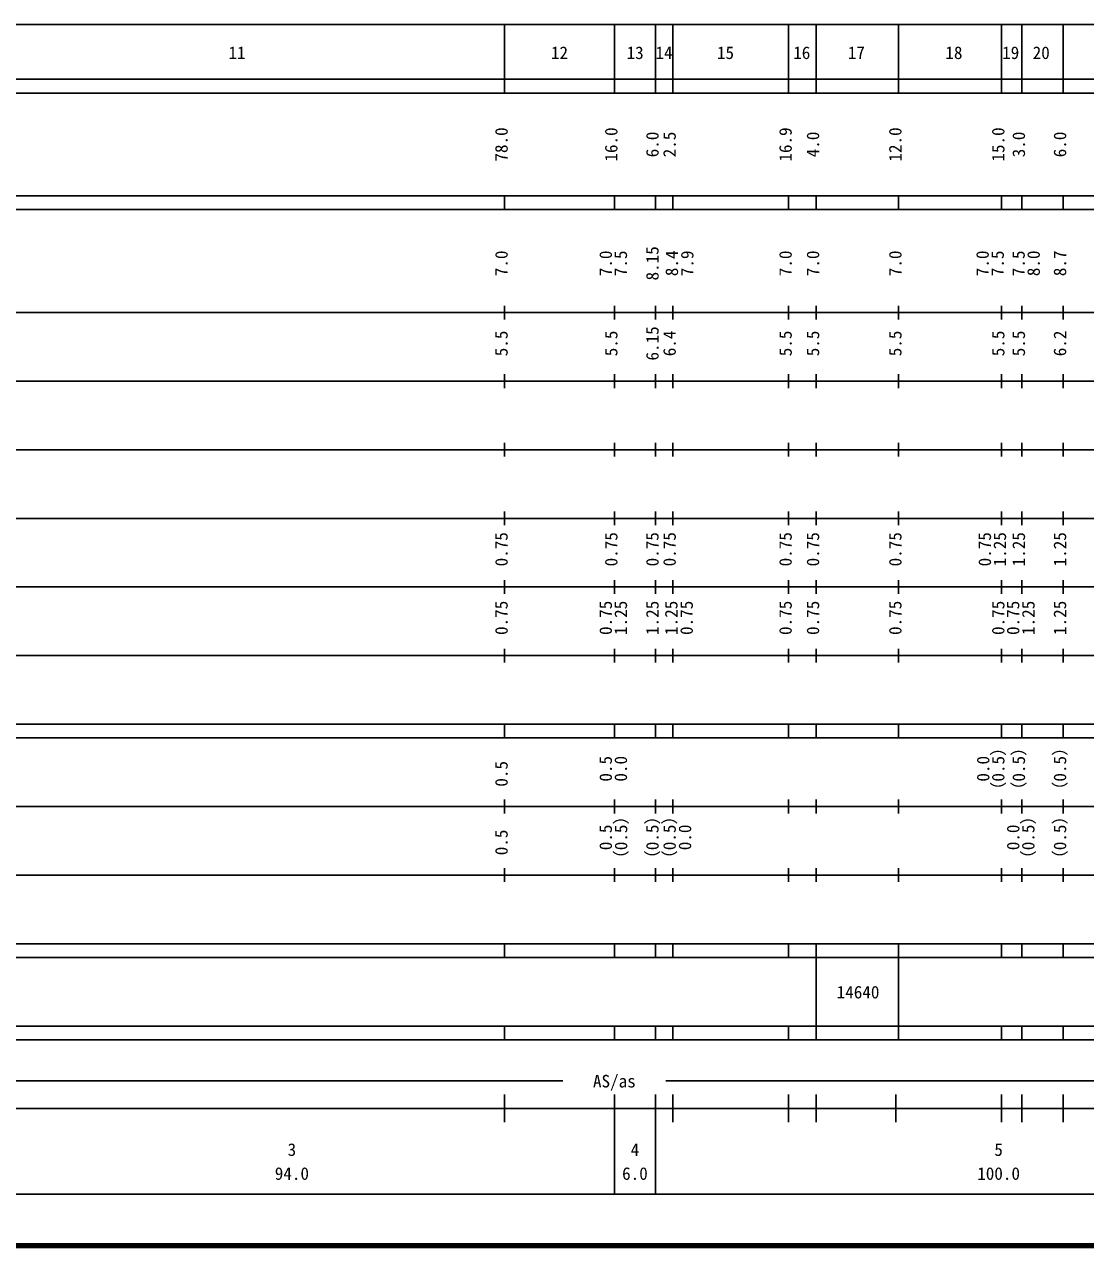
# Model space of a CAD drawing. Units: millimetres on the paper, enlarged 1000 times. Extents: x 40000 to 680000, y 20000 to 380000.
# Drawn here: x 276020 to 430676, y 20000 to 198000 of the extents above; entities that cross this region are included whole.
import ezdxf
from ezdxf.enums import TextEntityAlignment as Align

# ---------------------------------------------------------------- set-up
doc = ezdxf.new("R2010")
doc.units = ezdxf.units.MM
doc.header["$LTSCALE"] = 1000
doc.layers.add('M-TTL', color=2, linetype='Continuous', lineweight=140)
doc.layers.add('M-TTL-BAND', color=7, linetype='Continuous', lineweight=25)
doc.styles.add('ＭＳ ゴシック', font='')
doc.styles.get('ＭＳ ゴシック').set_extended_font_data('MS Gothic')

msp = doc.modelspace()

# ---------------------------------------------------------------- linework, layer by layer
at = {"layer": 'M-TTL'}
msp.add_line((40000, 20000), (680000, 20000), dxfattribs=at)
at = {"layer": 'M-TTL-BAND'}
for p, q in [((68000, 198000), (579000, 198000)), ((346000, 188000), (346000, 198000)), ((362000, 188000), (362000, 198000)), ((368000, 188000), (368000, 198000)), ((370500, 188000), (370500, 198000)), ((387400, 188000), (387400, 198000)), ((391400, 188000), (391400, 198000)), ((403400, 188000), (403400, 198000)), ((418400, 188000), (418400, 198000)), ((421400, 188000), (421400, 198000)), ((427400, 188000), (427400, 198000)), ((40000, 190000), (579000, 190000)), ((40000, 188000), (579000, 188000)), ((40000, 173000), (579000, 173000)), ((346000, 171000), (346000, 173000)), ((362000, 171000), (362000, 173000)), ((368000, 171000), (368000, 173000)), ((370500, 171000), (370500, 173000)), ((387400, 171000), (387400, 173000)), ((391400, 171000), (391400, 173000)), ((403400, 171000), (403400, 173000)), ((418400, 171000), (418400, 173000)), ((421400, 171000), (421400, 173000)), ((427400, 171000), (427400, 173000)), ((40000, 171000), (579000, 171000)), ((346000, 155000), (346000, 157000)), ((362000, 155000), (362000, 157000)), ((368000, 155000), (368000, 157000)), ((370500, 155000), (370500, 157000)), ((387400, 155000), (387400, 157000)), ((391400, 155000), (391400, 157000)), ((403400, 155000), (403400, 157000)), ((418400, 155000), (418400, 157000)), ((421400, 155000), (421400, 157000)), ((427400, 155000), (427400, 157000)), ((40000, 156000), (579000, 156000)), ((46000, 146000), (579000, 146000)), ((346000, 145000), (346000, 147000)), ((362000, 145000), (362000, 147000)), ((368000, 145000), (368000, 147000)), ((370500, 145000), (370500, 147000)), ((387400, 145000), (387400, 147000)), ((391400, 145000), (391400, 147000)), ((403400, 145000), (403400, 147000)), ((418400, 145000), (418400, 147000)), ((421400, 145000), (421400, 147000)), ((427400, 145000), (427400, 147000)), ((52000, 136000), (579000, 136000)), ((346000, 135000), (346000, 137000)), ((362000, 135000), (362000, 137000)), ((368000, 135000), (368000, 137000)), ((370500, 135000), (370500, 137000)), ((387400, 135000), (387400, 137000)), ((391400, 135000), (391400, 137000)), ((403400, 135000), (403400, 137000)), ((418400, 135000), (418400, 137000)), ((421400, 135000), (421400, 137000)), ((427400, 135000), (427400, 137000)), ((346000, 125000), (346000, 127000)), ((362000, 125000), (362000, 127000)), ((368000, 125000), (368000, 127000)), ((370500, 125000), (370500, 127000)), ((387400, 125000), (387400, 127000)), ((391400, 125000), (391400, 127000)), ((403400, 125000), (403400, 127000)), ((418400, 125000), (418400, 127000)), ((421400, 125000), (421400, 127000)), ((427400, 125000), (427400, 127000)), ((46000, 126000), (579000, 126000)), ((52000, 116000), (579000, 116000)), ((346000, 115000), (346000, 117000)), ((362000, 115000), (362000, 117000)), ((368000, 115000), (368000, 117000)), ((370500, 115000), (370500, 117000)), ((387400, 115000), (387400, 117000)), ((391400, 115000), (391400, 117000)), ((403400, 115000), (403400, 117000)), ((418400, 115000), (418400, 117000)), ((421400, 115000), (421400, 117000)), ((427400, 115000), (427400, 117000)), ((346000, 105000), (346000, 107000)), ((362000, 105000), (362000, 107000)), ((368000, 105000), (368000, 107000)), ((370500, 105000), (370500, 107000)), ((387400, 105000), (387400, 107000)), ((391400, 105000), (391400, 107000)), ((403400, 105000), (403400, 107000)), ((418400, 105000), (418400, 107000)), ((421400, 105000), (421400, 107000)), ((427400, 105000), (427400, 107000)), ((46000, 106000), (579000, 106000)), ((40000, 96000), (579000, 96000)), ((346000, 94000), (346000, 96000)), ((362000, 94000), (362000, 96000)), ((368000, 94000), (368000, 96000)), ((370500, 94000), (370500, 96000)), ((387400, 94000), (387400, 96000)), ((391400, 94000), (391400, 96000)), ((403400, 94000), (403400, 96000)), ((418400, 94000), (418400, 96000)), ((421400, 94000), (421400, 96000)), ((427400, 94000), (427400, 96000)), ((40000, 94000), (579000, 94000)), ((49000, 84000), (579000, 84000)), ((346000, 83000), (346000, 85000)), ((362000, 83000), (362000, 85000)), ((368000, 83000), (368000, 85000)), ((370500, 83000), (370500, 85000)), ((387400, 83000), (387400, 85000)), ((391400, 83000), (391400, 85000)), ((403400, 83000), (403400, 85000)), ((418400, 83000), (418400, 85000)), ((421400, 83000), (421400, 85000)), ((427400, 83000), (427400, 85000)), ((346000, 73000), (346000, 75000)), ((362000, 73000), (362000, 75000)), ((368000, 73000), (368000, 75000)), ((370500, 73000), (370500, 75000)), ((387400, 73000), (387400, 75000)), ((391400, 73000), (391400, 75000)), ((403400, 73000), (403400, 75000)), ((418400, 73000), (418400, 75000)), ((421400, 73000), (421400, 75000)), ((427400, 73000), (427400, 75000)), ((40000, 74000), (579000, 74000)), ((40000, 64000), (579000, 64000)), ((346000, 62000), (346000, 64000)), ((362000, 62000), (362000, 64000)), ((368000, 62000), (368000, 64000)), ((370500, 62000), (370500, 64000)), ((387400, 62000), (387400, 64000)), ((391400, 62000), (391400, 64000)), ((403400, 62000), (403400, 64000)), ((418400, 62000), (418400, 64000)), ((421400, 62000), (421400, 64000)), ((427400, 62000), (427400, 64000)), ((40000, 62000), (579000, 62000)), ((391400, 52000), (391400, 62000)), ((403400, 52000), (403400, 62000)), ((40000, 52000), (579000, 52000)), ((346000, 50000), (346000, 52000)), ((362000, 50000), (362000, 52000)), ((368000, 50000), (368000, 52000)), ((370500, 50000), (370500, 52000)), ((387400, 50000), (387400, 52000)), ((391400, 50000), (391400, 52000)), ((403400, 50000), (403400, 52000)), ((418400, 50000), (418400, 52000)), ((421400, 50000), (421400, 52000)), ((427400, 50000), (427400, 52000)), ((40000, 50000), (579000, 50000)), ((71000, 44000), (354500, 44000)), ((369500, 44000), (566200, 44000)), ((346000, 38000), (346000, 42000)), ((362000, 27500), (362000, 42000)), ((368000, 27500), (368000, 42000)), ((370500, 38000), (370500, 42000)), ((387400, 38000), (387400, 42000)), ((391400, 38000), (391400, 42000)), ((403000, 38000), (403000, 42000)), ((418400, 38000), (418400, 42000)), ((421400, 38000), (421400, 42000)), ((427400, 38000), (427400, 42000)), ((40000, 40000), (579000, 40000)), ((68000, 27500), (579000, 27500))]:
    msp.add_line(p, q, dxfattribs=at)

# ---------------------------------------------------------------- texts
at = {"layer": 'M-TTL-BAND', "style": 'ＭＳ ゴシック'}
for s, p in [('11', (307000, 192405)), ('12', (354000, 192405)), ('13', (365026, 192405)), ('14', (369238, 192405)), ('15', (378193, 192405)), ('16', (389310, 192405)), ('17', (397267, 192405)), ('18', (411486, 192405)), ('19', (419764, 192405)), ('20', (424213, 192405)), ('14640', (397516, 55474)), ('AS/as', (362000, 42500)), ('3', (315000, 32523)), ('4', (365000, 32523)), ('5', (418000, 32523)), ('94.0', (315000, 29033)), ('6.0', (365000, 29033)), ('100.0', (418000, 29033))]:
    msp.add_text(s, height=1833, dxfattribs=at).set_placement(p, align=Align.BOTTOM_CENTER)
for s, p in [('78.0', (347000, 180500)), ('16.0', (363000, 180500)), ('6.0', (369000, 180500)), ('2.5', (371500, 180500)), ('16.9', (388400, 180500)), ('4.0', (392400, 180500)), ('12.0', (404400, 180500)), ('15.0', (419400, 180500)), ('3.0', (422400, 180500)), ('6.0', (428400, 180500)), ('7.0', (347000, 163174)), ('7.0', (362196, 163174)), ('7.5', (364394, 163174)), ('8.15', (369000, 163174)), ('8.4', (371832, 163174)), ('7.9', (374080, 163174)), ('7.0', (388400, 163174)), ('7.0', (392400, 163174)), ('7.0', (404400, 163174)), ('7.0', (417114, 163174)), ('7.5', (419312, 163174)), ('7.5', (422359, 163174)), ('8.0', (424557, 163174)), ('8.7', (428400, 163174)), ('5.5', (347000, 151500)), ('5.5', (363000, 151500)), ('6.15', (369000, 151500)), ('6.4', (371500, 151500)), ('5.5', (388400, 151500)), ('5.5', (392400, 151500)), ('5.5', (404400, 151500)), ('5.5', (419400, 151500)), ('5.5', (422400, 151500)), ('6.2', (428400, 151500)), ('0.75', (347000, 121500)), ('0.75', (363000, 121500)), ('0.75', (369000, 121500)), ('0.75', (371500, 121500)), ('0.75', (388400, 121500)), ('0.75', (392400, 121500)), ('0.75', (404400, 121500)), ('0.75', (417444, 121500)), ('1.25', (419641, 121500)), ('1.25', (422400, 121500)), ('1.25', (428400, 121500)), ('0.75', (347000, 111500)), ('0.75', (362197, 111500)), ('1.25', (364394, 111500)), ('1.25', (369000, 111500)), ('1.25', (371754, 111500)), ('0.75', (373985, 111500)), ('0.75', (388400, 111500)), ('0.75', (392400, 111500)), ('0.75', (404400, 111500)), ('0.75', (419400, 111500)), ('0.75', (421570, 111500)), ('1.25', (423798, 111500)), ('1.25', (428400, 111500)), ('0.5', (362197, 89500)), ('0.0', (364394, 89500)), ('0.0', (417203, 89500)), ('（0.5）', (419400, 89500)), ('（0.5）', (422400, 89500)), ('（0.5）', (428400, 89500)), ('0.5', (347000, 88764)), ('（0.5）', (364431, 79500)), ('（0.5）', (369000, 79500)), ('（0.5）', (371500, 79500)), ('（0.5）', (423776, 79500)), ('（0.5）', (428400, 79500)), ('0.5', (347000, 78764)), ('0.5', (362197, 79500)), ('0.0', (373745, 79500)), ('0.0', (421580, 79500))]:
    msp.add_text(s, height=1833, rotation=90, dxfattribs=at).set_placement(p, align=Align.BOTTOM_CENTER)

doc.saveas('drawing.dxf')
